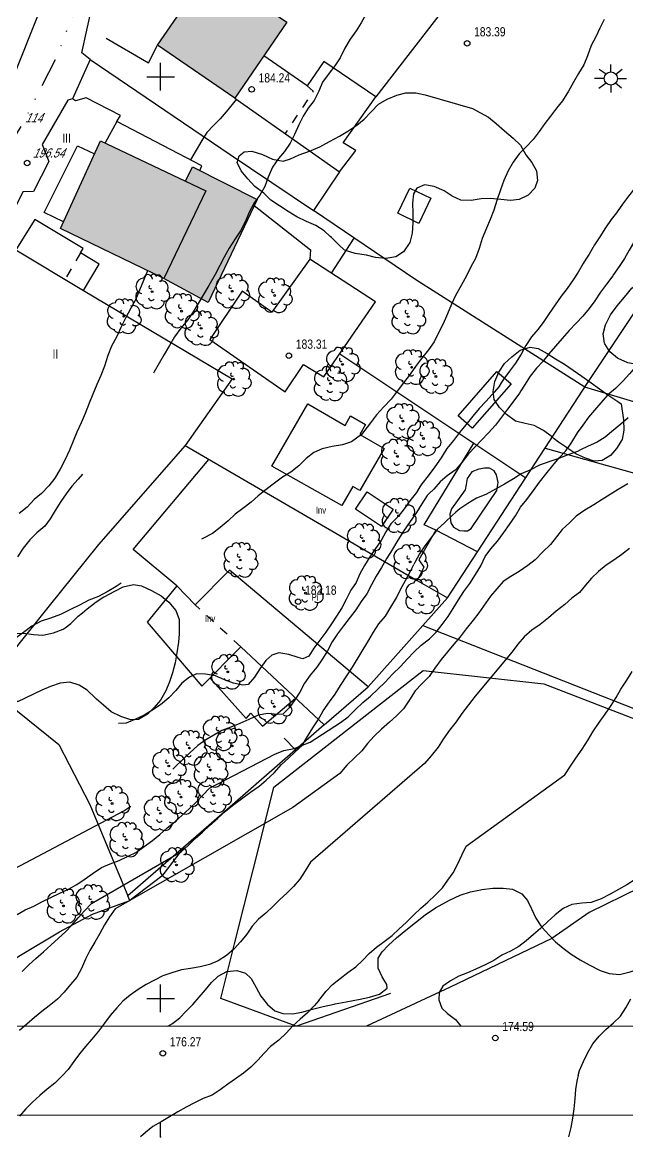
# Model space of a CAD drawing. Header units: metres. Extents: x 523256 to 524015, y 4669220 to 4669814.
# Drawn here: x 523385 to 523450.7, y 4669285 to 4669405.9 of the extents above; entities that cross this region are included whole.
import ezdxf

# ---------------------------------------------------------------- set-up
doc = ezdxf.new("R2010")
doc.units = ezdxf.units.M
doc.header["$MEASUREMENT"] = 0
doc.header["$PDSIZE"] = -1
doc.linetypes.add('DISCONT', pattern=[2, 1, -1])
doc.linetypes.add('MORSE_D', pattern=[31.75, 12.7, -6.35, 0, -6.35, 0, -6.35])
for name, color, linetype in [('031006 Cota terreno', 9, 'Continuous'), ('031007 Cota edificio', 7, 'Continuous'), ('032011 Curva cada 1 m', 40, 'Continuous'), ('032015 Curva cada 5 m', 34, 'Continuous'), ('032022 Curva cada 1 m de baja fiabilidad', 40, 'Continuous'), ('032023 Curva cada 5 m de baja fiabilidad', 34, 'Continuous'), ('033006 Texto cota terreno', 9, 'Continuous'), ('033007 Texto cota edificio', 9, 'Continuous'), ('042002 Arroyo', 4, 'Continuous'), ('042013 Piscina', 4, 'Continuous'), ('052004 Porche Tejavana', 7, 'Continuous'), ('052006 Division alturas', 9, 'Continuous'), ('052011 Invernadero', 9, 'Continuous'), ('052016 Cobertizo', 7, 'Continuous'), ('052019 Cubierta edificio auxiliar', 9, 'DISCONT'), ('052020 Edificacion alero', 2, 'Continuous'), ('052028 Edificacion pie nuevo', 2, 'Continuous'), ('053000 Textos varios', 7, 'Continuous'), ('053006 Texto altura edificio', 7, 'Continuous'), ('053009 Texto altura edificio predominante', 7, 'Continuous'), ('063002 Texto portal', 7, 'Continuous'), ('072001 Borde aglomerado u hormigon', 7, 'Continuous'), ('072027 Pavimento', 9, 'Continuous'), ('082001 Valla Alambrada', 7, 'ALAMBRADA'), ('082002 Muro Tapia', 6, 'Continuous'), ('082003 Puerta', 7, 'Continuous'), ('082009 Linde Antigua', 104, 'Continuous'), ('101001 Arbol', 3, 'Continuous'), ('102002 Zona arbolada', 3, 'MASA'), ('102006 Seto', 3, 'SETO'), ('141002 Farola pie', 7, 'Continuous'), ('202001 Eje Calle', 254, 'MORSE_D'), ('990001 Sombreados', 7, 'Continuous'), ('992007 Cuadricula', 7, 'Continuous'), ('993007 Textos cuadricula', 7, 'Continuous')]:
    doc.layers.add(name, color=color, linetype=linetype)
doc.layers.add('992006 Lineas cajetin', color=7, linetype='Continuous', lineweight=0)
doc.styles.get("Standard").update_dxf_attribs({"font": 'arial.ttf'})
doc.linetypes.add('ALAMBRADA', pattern='A,3,[131,GEOGRAMA.SHX,S=0.5,R=0,X=0,Y=0],3', length=6)
doc.linetypes.add('MASA', pattern='A,0.0001,[130,GEOGRAMA.SHX,S=0.5,R=180,X=0,Y=0],-2.9', length=2.9001)
doc.linetypes.add('SETO', pattern='A,0,-1.2,1,[135,GEOGRAMA.SHX,S=0.4,R=0,X=0.5,Y=-0.5],1', length=3.2)

# ---------------------------------------------------------------- blocks, each defined once
blk = doc.blocks.new('COTAP')
at = {"color": 0}
blk.add_circle((0, 0), 0.3, dxfattribs=at)
blk = doc.blocks.new('FAROLA')
at = {"color": 0}
for p, q in [((0, 0.71), (0, 1.51)), ((-0.71, 0), (-1.79, 0)), ((-1.26, 1.02), (-0.51, 0.49)), ((1.21, 0.98), (0.55, 0.45)), ((0.71, 0), (1.71, 0)), ((-1.3, -1.04), (-0.51, -0.48)), ((0, -0.71), (0, -1.51)), ((1.17, -1.04), (0.51, -0.49))]:
    blk.add_line(p, q, dxfattribs=at)
blk.add_circle((0, 0), 0.71, dxfattribs=at)
blk = doc.blocks.new('ARBOL')
at = {"color": 0}
blk.add_circle((0, 0), 0.0939, dxfattribs=at)
for centre, radius, start, end in [((-0.9, 0.61), 0.852, 92.28, 254.58), ((-0.45, 1.37), 0.48, 359.2878, 173.6078), ((0.16, 1.55), 0.336, 23.1565, 160.4665), ((0.7, 1.41), 0.384, 301.578, 139.328), ((-0.15, 0.51), 0.192, 119.14, 310.56), ((1.05, 0.46), 0.708, 319.8556, 114.7656), ((1.31, -0.4), 0.612, 235.5275, 62.0275), ((-0.89, -0.54), 0.888, 142.64, 266.54), ((-0.06, -0.61), 0.336, 189.64, 323.88), ((0.48, -1), 0.852, 224.67, 0.24), ((-0.48, -1.08), 0.72, 213.78, 295.32)]:
    blk.add_arc(centre, radius, start, end, dxfattribs=at)

msp = doc.modelspace()

# ---------------------------------------------------------------- hatches: boundary and pattern name
at = {"layer": '990001 Sombreados', "true_color": 0xafafaf}
for points in [[(523405.30849, 4669411.65038), (523413.68849, 4669405.92038), (523408.05849, 4669397.68038), (523399.67849, 4669403.41038)], [(523393.46849, 4669393.06038), (523402.68849, 4669388.67038), (523403.46849, 4669390.22038), (523410.47849, 4669386.68038), (523405.17849, 4669375.52038), (523400.33849, 4669378.10038), (523389.14849, 4669383.52038)]]:
    msp.add_hatch(color=253, dxfattribs=at).paths.add_polyline_path(points, flags=0)

# ---------------------------------------------------------------- linework, layer by layer
at = {"layer": '032011 Curva cada 1 m'}
for points, elevation in [([(523422.28, 4669406.77), (523421.75, 4669405.85), (523421.21, 4669404.99), (523420.55, 4669404.08), (523419.99, 4669403.11), (523419.48, 4669402.05), (523418.9, 4669401.18), (523418.29, 4669400.38), (523417.57, 4669399.43), (523417.16, 4669398.45), (523416.65, 4669397.42), (523416.01, 4669396.6), (523415.45, 4669395.73), (523415, 4669394.8), (523414.54, 4669393.74), (523414.04, 4669392.78), (523413.43, 4669391.9), (523412.78, 4669391.12), (523412.15, 4669390.2), (523411.66, 4669389.1), (523411.31, 4669388.11), (523410.78, 4669387.14), (523410.13, 4669386.28), (523410.12, 4669386.26)], 184), ([(523448.11, 4669406.23), (523447.65, 4669405.29), (523447.21, 4669404.34), (523446.73, 4669403.38), (523446.3, 4669402.26), (523445.91, 4669401.29), (523445.34, 4669400.34), (523444.8, 4669399.43), (523444.27, 4669398.42), (523443.61, 4669397.38), (523442.97, 4669396.59), (523442.31, 4669395.74), (523441.69, 4669394.93), (523441.08, 4669394.07), (523440.42, 4669393.18), (523439.65, 4669392.38), (523438.91, 4669391.64), (523438.26, 4669390.73), (523437.7, 4669389.8), (523437.24, 4669388.73), (523436.87, 4669387.73), (523436.47, 4669386.56), (523436.16, 4669385.53), (523435.76, 4669384.51), (523435.34, 4669383.57), (523434.88, 4669382.44), (523434.55, 4669381.38), (523434.15, 4669380.3), (523433.66, 4669379.37), (523433.18, 4669378.4), (523432.6, 4669377.36), (523432.01, 4669376.28), (523431.55, 4669375.31), (523431.14, 4669374.29), (523430.64, 4669373.18), (523430.15, 4669372.2), (523429.67, 4669371.24), (523429.06, 4669370.36), (523428.29, 4669369.45), (523427.66, 4669368.58), (523427.07, 4669367.72), (523426.37, 4669366.81), (523425.68, 4669365.88), (523425, 4669365.01), (523424.23, 4669364.19), (523423.43, 4669363.32), (523422.77, 4669362.44), (523421.81, 4669361.17), (523420.72, 4669360.39), (523419.75, 4669360.05), (523418.62, 4669359.9), (523417.54, 4669359.63), (523416.61, 4669359.25), (523415.79, 4669358.6), (523415, 4669357.79), (523414.12, 4669357.1), (523413.21, 4669356.57), (523412.35, 4669355.91), (523411.44, 4669355.23), (523410.59, 4669354.55), (523409.81, 4669353.85), (523408.94, 4669353.15), (523408.08, 4669352.53), (523407.33, 4669351.83), (523406.46, 4669351.08), (523405.64, 4669350.45), (523404.6, 4669349.91), (523404.43, 4669349.84)], 183), ([(523457.16, 4669406.4), (523457.23, 4669405.35), (523457.21, 4669404.23), (523457.22, 4669403.17), (523457.24, 4669402.09), (523457.2, 4669400.94), (523457.07, 4669399.87), (523456.82, 4669398.77), (523456.6, 4669397.74), (523456.43, 4669396.68), (523456.16, 4669395.57), (523455.8, 4669394.5), (523455.38, 4669393.66), (523454.55, 4669392.31), (523453.98, 4669391.44), (523453.32, 4669390.57), (523452.79, 4669389.65), (523452.2, 4669388.71), (523451.46, 4669387.91), (523450.76, 4669387.05), (523450.13, 4669386.18), (523449.55, 4669385.33), (523449.46, 4669385.22)], 182), ([(523446.13, 4669380.21), (523445.84, 4669379.74), (523445.3, 4669378.81), (523444.77, 4669377.95), (523444.11, 4669377.04), (523443.45, 4669376.18), (523442.8, 4669375.24), (523442.16, 4669374.33), (523441.58, 4669373.46), (523440.96, 4669372.63), (523440.25, 4669371.77), (523439.61, 4669370.83), (523439.13, 4669369.89), (523438.51, 4669368.93), (523437.87, 4669368.07), (523437.24, 4669367.24), (523436.96, 4669366.81)], 182), ([(523449.07, 4669378.41), (523448.38, 4669377.51), (523447.74, 4669376.63), (523447.11, 4669375.69), (523446.5, 4669374.86), (523445.81, 4669374.03), (523445.09, 4669373.25), (523444.34, 4669372.47), (523443.55, 4669371.6), (523442.86, 4669370.77), (523442.11, 4669369.94), (523441.48, 4669369.11), (523440.77, 4669368.38), (523440.08, 4669367.52), (523439.48, 4669366.53), (523439.08, 4669365.92)], 181), ([(523400.85, 4669370.68), (523400.39, 4669369.85), (523399.84, 4669368.91), (523399.3, 4669367.97), (523399.22, 4669367.84)], 184), ([(523445.56, 4669359.52), (523445.24, 4669359.36), (523444.17, 4669358.98), (523443.19, 4669358.59), (523442.22, 4669358.24), (523441.11, 4669357.85), (523440.06, 4669357.32), (523439.13, 4669356.91), (523438.28, 4669356.39), (523437.31, 4669355.79), (523436.35, 4669355.25), (523435.27, 4669354.69), (523434.28, 4669354.27), (523433.33, 4669353.71), (523432.48, 4669353.14), (523432.04, 4669352.76)], 179), ([(523430.65, 4669359.01), (523430.44, 4669358.67), (523429.74, 4669357.67), (523429.03, 4669356.72), (523428.36, 4669355.85), (523428.14, 4669355.51)], 182), ([(523432.08, 4669357.44), (523431.97, 4669357.31), (523431.09, 4669356.69), (523430.32, 4669356.04), (523429.66, 4669355.27), (523429.15, 4669354.79)], 181), ([(523391.52, 4669356.88), (523391.05, 4669356.35), (523390.36, 4669355.59), (523389.77, 4669354.76), (523389.17, 4669353.92), (523388.55, 4669352.93), (523388.02, 4669352.05), (523387.43, 4669351.24), (523386.56, 4669350.51), (523385.81, 4669349.76), (523385.1, 4669348.85), (523384.49, 4669347.93)], 184), ([(523450.69, 4669355.83), (523449.65, 4669355.22), (523448.76, 4669354.67), (523447.89, 4669354.15), (523446.99, 4669353.54), (523446.04, 4669352.97), (523445.09, 4669352.32), (523444.37, 4669351.62), (523443.56, 4669350.89), (523442.96, 4669350.08), (523442.3, 4669349.25), (523441.46, 4669348.44), (523440.64, 4669347.59), (523439.84, 4669346.97), (523438.91, 4669346.34), (523438.01, 4669345.78), (523437.15, 4669345.24), (523435.79, 4669343.65), (523434.54, 4669341.85), (523433.9, 4669341.04), (523433.15, 4669340.1), (523432.5, 4669339.24), (523431.83, 4669338.44), (523431.11, 4669337.61), (523430.44, 4669336.78), (523429.76, 4669335.83), (523429.12, 4669334.94), (523428.35, 4669334.15), (523427.61, 4669333.36), (523427.02, 4669332.4), (523426.35, 4669331.44), (523425.61, 4669330.66), (523424.84, 4669329.98), (523423.95, 4669329.23), (523423.17, 4669328.45), (523422.43, 4669327.67), (523421.82, 4669326.88), (523421.05, 4669326.1), (523420.2, 4669325.32), (523419.43, 4669324.42), (523414.36, 4669320.71), (523395.06, 4669309.74), (523394.45, 4669308.85), (523393.9, 4669307.97), (523393.39, 4669307.03), (523392.87, 4669306.11), (523392.34, 4669305.21), (523391.86, 4669304.25), (523391.41, 4669303.25), (523390.9, 4669302.32), (523390.24, 4669301.51), (523389.54, 4669300.69), (523388.81, 4669299.94), (523387.9, 4669299.2), (523387.11, 4669298.58), (523386.32, 4669297.95), (523385.48, 4669297.2), (523384.7, 4669296.52)], 178), ([(523450.87, 4669348.81), (523450.05, 4669348.16), (523449.18, 4669347.56), (523448.34, 4669347), (523447.51, 4669346.34), (523446.75, 4669345.6), (523446.1, 4669344.84), (523445.45, 4669344.05), (523444.63, 4669343.44), (523443.85, 4669342.76), (523442.91, 4669342.03), (523442.08, 4669341.28), (523441.19, 4669340.58), (523440.28, 4669339.96), (523439.43, 4669339.24), (523438.74, 4669338.45), (523438.14, 4669337.62), (523434.12, 4669332.81), (523432.69, 4669330.93), (523432.08, 4669330.02), (523431.36, 4669329.1), (523430.64, 4669328.15), (523430.13, 4669327.26), (523429.36, 4669326.34), (523428.64, 4669325.49), (523416.27, 4669314.79), (523415.7, 4669313.84), (523415.1, 4669312.96), (523414.42, 4669312.16), (523413.69, 4669311.42), (523412.93, 4669310.73), (523412.17, 4669309.97), (523411.41, 4669309.26), (523410.63, 4669308.6), (523409.94, 4669307.85), (523409.35, 4669306.99), (523408.68, 4669306.15), (523407.97, 4669305.39), (523407.15, 4669304.66), (523406.26, 4669304.07), (523405.31, 4669303.7), (523404.3, 4669303.43), (523403.26, 4669303.25), (523402.25, 4669303.09), (523401.22, 4669302.79), (523400.25, 4669302.47), (523399.33, 4669302), (523398.42, 4669301.52), (523397.57, 4669300.97), (523396.69, 4669300.37), (523395.92, 4669299.72), (523395.24, 4669298.98), (523394.53, 4669298.15), (523393.91, 4669297.32), (523393.27, 4669296.44), (523392.54, 4669295.6), (523391.86, 4669294.8), (523391.19, 4669294), (523390.57, 4669293.15), (523389.96, 4669292.31), (523389.27, 4669291.57), (523388.53, 4669290.8), (523387.69, 4669290.15), (523386.89, 4669289.47), (523386.11, 4669288.76), (523385.39, 4669288.04), (523384.71, 4669287.23)], 177), ([(523423.92, 4669349.67), (523423.33, 4669348.82), (523422.71, 4669347.9), (523422.13, 4669346.96), (523421.6, 4669346.08), (523421.2, 4669345.14), (523420.63, 4669344.28), (523420.13, 4669343.29), (523419.67, 4669342.37), (523419.09, 4669341.48), (523418.53, 4669340.63), (523417.92, 4669339.73), (523417.28, 4669338.87), (523416.64, 4669338), (523416.07, 4669337.15), (523415.44, 4669336.85), (523414.92, 4669337.01), (523413.92, 4669337.33), (523412.83, 4669337.5), (523412.06, 4669337.25), (523411.42, 4669336.65), (523410.78, 4669335.76), (523410.17, 4669334.85), (523409.51, 4669334.07), (523408.93, 4669334), (523407.91, 4669334.2), (523406.92, 4669334.57), (523405.97, 4669335), (523404.88, 4669335.19), (523403.88, 4669335.21), (523403.14, 4669334.87), (523402.32, 4669334.22), (523401.65, 4669333.41), (523400.89, 4669332.61), (523399.99, 4669331.84), (523399.06, 4669331.24), (523398.2, 4669330.72), (523397.22, 4669330.26), (523396.25, 4669329.88), (523395.45, 4669329.82)], 182), ([(523425.16, 4669348.73), (523425.14, 4669348.69), (523424.55, 4669347.76), (523423.96, 4669346.74), (523423.38, 4669345.8), (523422.89, 4669344.88), (523422.36, 4669343.89), (523421.77, 4669343.08), (523421.18, 4669342.18), (523420.57, 4669341.36), (523419.83, 4669340.43), (523419.19, 4669339.55), (523418.63, 4669338.68), (523418.12, 4669337.71), (523417.56, 4669336.83), (523416.95, 4669335.95), (523416.21, 4669335.06), (523415.6, 4669334.22), (523415.12, 4669333.24), (523414.56, 4669332.39), (523413.97, 4669331.57), (523413.25, 4669330.84), (523412.63, 4669330.81), (523411.63, 4669330.9), (523410.57, 4669330.74), (523409.58, 4669330.27), (523408.58, 4669329.83), (523407.63, 4669329.43), (523406.65, 4669329.06), (523404.91, 4669328.06), (523404.03, 4669327.44), (523403.18, 4669326.66), (523402.45, 4669325.95), (523401.54, 4669325.08), (523401.34, 4669324.87)], 181), ([(523384.97, 4669302.91), (523385.71, 4669303.63), (523386.45, 4669304.32), (523387.3, 4669305.06), (523388.09, 4669305.77), (523388.92, 4669306.54), (523389.67, 4669307.24), (523390.37, 4669307.95), (523391.05, 4669308.73), (523391.75, 4669309.49), (523392.52, 4669310.29), (523402.25, 4669315.93), (523402.99, 4669316.61), (523403.76, 4669317.34), (523404.54, 4669318.03), (523405.31, 4669318.76), (523406.21, 4669319.55), (523407.04, 4669320.32), (523407.94, 4669321.04), (523408.92, 4669321.75), (523409.74, 4669322.39), (523410.68, 4669323.04), (523411.46, 4669323.67), (523412.33, 4669324.49), (523413.1, 4669325.38), (523413.86, 4669326.08), (523414.61, 4669326.75), (523415.37, 4669327.46), (523415.93, 4669328.42), (523416.5, 4669329.36), (523417.08, 4669330.24), (523417.65, 4669331.21), (523418.33, 4669332.17), (523418.95, 4669333.03), (523419.53, 4669333.95), (523420.82, 4669335.93), (523422.6, 4669338.86), (523423.09, 4669339.74), (523423.67, 4669340.63), (523424.39, 4669341.49), (523424.97, 4669342.45), (523425.58, 4669343.45), (523426.02, 4669344.38), (523426.58, 4669345.35), (523427.13, 4669346.37), (523427.49, 4669347.1)], 179), ([(523395.74, 4669345.07), (523395.19, 4669344.69), (523394.19, 4669344.12), (523393.28, 4669343.6), (523392.21, 4669343.21), (523391.21, 4669342.68), (523390.21, 4669342.19), (523389.15, 4669341.67), (523388.07, 4669341.27), (523387.06, 4669340.93), (523386.04, 4669340.41), (523385.14, 4669339.72), (523384.32, 4669339.12), (523383.44, 4669338.43), (523382.7, 4669337.74), (523381.91, 4669336.86), (523381.16, 4669335.92), (523380.4, 4669335.09), (523379.58, 4669334.44), (523378.8, 4669333.8), (523377.88, 4669333.09), (523377.12, 4669332.32), (523376.4, 4669331.61)], 183), ([(523417.17, 4669299.79), (523417.32, 4669299.97), (523417.96, 4669300.78), (523418.66, 4669301.5), (523419.49, 4669302.16), (523420.3, 4669302.8), (523421.17, 4669303.44), (523421.92, 4669304.11), (523422.64, 4669304.87), (523423.41, 4669305.55), (523424.27, 4669306.18), (523425.13, 4669306.83), (523425.9, 4669307.54), (523426.65, 4669308.24), (523427.49, 4669309.07), (523428.23, 4669309.79), (523429, 4669310.43), (523429.83, 4669311.23), (523430.58, 4669311.99), (523431.18, 4669312.82), (523431.75, 4669313.64), (523432.26, 4669314.61), (523432.68, 4669315.53), (523433.14, 4669316.53), (523443.87, 4669324.25), (523444.48, 4669325.22), (523445.04, 4669326.08), (523445.74, 4669327.04), (523446.38, 4669328.05), (523446.89, 4669328.91), (523447.57, 4669329.93), (523448.24, 4669330.85), (523448.88, 4669331.78), (523449.42, 4669332.64), (523449.92, 4669333.55), (523450.59, 4669334.55), (523451.15, 4669335.49)], 176), ([(523368.49, 4669305.8), (523396.02, 4669320.35), (523396.78, 4669320.87)], 181), ([(523445.31, 4669291.65), (523445.46, 4669292.19), (523445.88, 4669293.16), (523446.34, 4669294.14), (523446.89, 4669295.07), (523447.58, 4669295.91), (523448.31, 4669296.64), (523449.14, 4669297.37), (523449.9, 4669298.09), (523450.47, 4669298.99), (523451.02, 4669299.96)], 174), ([(523406.59, 4669290.18), (523406.46, 4669290.09), (523405.6, 4669289.52), (523404.63, 4669289.13), (523403.68, 4669288.69), (523402.79, 4669288.2), (523401.86, 4669287.69), (523401.39, 4669287.4)], 176)]:
    msp.add_lwpolyline(points, dxfattribs=dict(at, elevation=elevation))
at = {"layer": '032015 Curva cada 5 m'}
for points, elevation in [([(523408.22849, 4669397.56038), (523407.12849, 4669396.18038), (523406.44849, 4669395.44038), (523405.72849, 4669394.72038), (523405.00849, 4669393.97038), (523404.47849, 4669393.09038), (523403.22849, 4669390.99038)], 185), ([(523398.57849, 4669378.95038), (523397.27849, 4669375.79038), (523396.75849, 4669374.88038), (523396.17849, 4669373.81038), (523395.68849, 4669372.79038), (523395.24849, 4669371.82038), (523394.65849, 4669370.78038), (523394.28849, 4669369.74038), (523393.90849, 4669368.59038), (523393.51849, 4669367.59038), (523393.06849, 4669366.60038), (523392.63849, 4669365.56038), (523392.25849, 4669364.59038), (523391.81849, 4669363.45038), (523391.37849, 4669362.45038), (523390.91849, 4669361.44038), (523390.49849, 4669360.47038), (523390.11849, 4669359.50038), (523389.64849, 4669358.47038), (523389.08849, 4669357.42038), (523388.51849, 4669356.46038), (523387.88849, 4669355.63038), (523387.08849, 4669354.79038), (523386.29849, 4669354.12038), (523385.51849, 4669353.29038), (523384.66849, 4669352.62038)], 185), ([(523451.78849, 4669368.77038), (523451.59849, 4669368.59038), (523450.88849, 4669367.76038), (523450.16849, 4669367.02038), (523449.34849, 4669366.19038), (523448.53849, 4669365.50038)], 180), ([(523384.43849, 4669309.11038), (523385.30849, 4669309.61038), (523386.23849, 4669310.03038), (523387.18849, 4669310.52038), (523388.10849, 4669310.96038), (523389.07849, 4669311.41038), (523390.00849, 4669311.86038), (523390.89849, 4669312.37038), (523391.81849, 4669312.98038), (523392.69849, 4669313.61038), (523393.59849, 4669314.22038), (523394.53849, 4669314.62038), (523395.50849, 4669314.97038), (523396.47849, 4669315.43038), (523397.39849, 4669315.88038), (523398.21849, 4669316.48038), (523399.10849, 4669317.12038), (523399.91849, 4669317.79038), (523400.72849, 4669318.51038), (523401.52849, 4669319.18038), (523402.34849, 4669319.89038), (523403.12849, 4669320.60038), (523403.88849, 4669321.33038), (523404.59849, 4669322.06038), (523405.29849, 4669322.83038), (523412.37849, 4669326.51038), (523413.37849, 4669326.89038), (523414.47849, 4669327.13038), (523416.21849, 4669327.82038), (523419.51849, 4669329.93038), (523420.35849, 4669330.55038), (523421.15849, 4669331.34038), (523421.92849, 4669332.11038), (523422.77849, 4669332.79038), (523423.56849, 4669333.54038), (523424.35849, 4669334.30038), (523425.15849, 4669335.20038), (523426.02849, 4669336.03038), (523426.77849, 4669336.84038), (523427.46849, 4669337.57038), (523428.26849, 4669338.33038), (523429.18849, 4669339.03038), (523429.89849, 4669339.75038), (523430.53849, 4669340.58038), (523431.20849, 4669341.45038), (523431.75849, 4669342.31038), (523432.32849, 4669343.24038), (523432.88849, 4669344.16038), (523433.54849, 4669345.02038), (523434.16849, 4669345.98038), (523434.72849, 4669346.92038), (523435.22849, 4669347.94038), (523435.81849, 4669348.80038), (523436.53849, 4669349.61038), (523437.24849, 4669350.55038), (523437.85849, 4669351.41038), (523438.49849, 4669352.37038), (523439.05849, 4669353.31038), (523439.73849, 4669354.14038), (523440.44849, 4669355.10038), (523441.10849, 4669356.02038), (523441.80849, 4669356.90038), (523442.56849, 4669357.82038), (523443.23849, 4669358.64038), (523443.94849, 4669359.40038), (523444.13849, 4669359.69038)], 180), ([(523451.48849, 4669312.90038), (523450.57849, 4669312.34038), (523449.68849, 4669311.83038), (523448.77849, 4669311.32038), (523447.79849, 4669310.82038), (523446.70849, 4669310.41038), (523445.68849, 4669310.33038), (523444.62849, 4669310.18038), (523443.65849, 4669309.75038), (523442.79849, 4669309.08038), (523441.99849, 4669308.36038), (523441.37849, 4669307.74038)], 175)]:
    msp.add_lwpolyline(points, dxfattribs=dict(at, elevation=elevation))
at = {"layer": '032022 Curva cada 1 m de baja fiabilidad'}
for points, elevation in [([(523410.12, 4669386.26), (523409.6, 4669385.3), (523409.2, 4669384.35), (523408.67, 4669383.3), (523408.1, 4669382.4), (523407.44, 4669381.41), (523406.88, 4669380.42), (523406.43, 4669379.52), (523405.92, 4669378.54), (523405.24, 4669377.35), (523404.66, 4669376.36), (523404.07, 4669375.4), (523403.54, 4669374.49), (523402.95, 4669373.63), (523402.18, 4669372.72), (523401.52, 4669371.8), (523400.95, 4669370.86), (523400.85, 4669370.68)], 184), ([(523455.06, 4669386.22), (523454.4, 4669385.35), (523453.57, 4669384.52), (523452.8, 4669383.83), (523452.01, 4669383.02), (523451.42, 4669382.18), (523450.83, 4669381.17), (523450.33, 4669380.3), (523449.74, 4669379.4), (523449.08, 4669378.43)], 181), ([(523449.46, 4669385.22), (523448.88, 4669384.51), (523448.26, 4669383.6), (523447.65, 4669382.64), (523447.09, 4669381.76), (523446.48, 4669380.77), (523446.13, 4669380.21)], 182), ([(523436.96, 4669366.81), (523436.68, 4669366.37), (523435.96, 4669365.52), (523435.27, 4669364.76), (523434.58, 4669364), (523433.87, 4669363.17), (523433.12, 4669362.24), (523432.43, 4669361.41), (523431.79, 4669360.54), (523431.07, 4669359.66), (523430.65, 4669359.01)], 182), ([(523439.08, 4669365.92), (523438.92, 4669365.67), (523438.31, 4669364.83), (523437.63, 4669363.92), (523436.99, 4669363.07), (523436.35, 4669362.21), (523435.58, 4669361.37), (523434.83, 4669360.56), (523434.12, 4669359.84), (523433.41, 4669359.08), (523432.69, 4669358.15), (523432.08, 4669357.44)], 181), ([(523450.72, 4669363), (523449.94, 4669362.3), (523449.13, 4669361.65), (523448.22, 4669360.91), (523447.36, 4669360.36), (523446.3, 4669359.88), (523445.56, 4669359.52)], 179), ([(523428.14, 4669355.51), (523427.75, 4669354.91), (523427.05, 4669353.98), (523426.41, 4669353.14), (523425.76, 4669352.29), (523424.99, 4669351.5), (523424.45, 4669350.62), (523423.94, 4669349.7), (523423.92, 4669349.67)], 182), ([(523429.15, 4669354.79), (523428.92, 4669354.57), (523428.33, 4669353.68), (523427.75, 4669352.73), (523427.08, 4669351.74), (523426.34, 4669350.7), (523425.75, 4669349.74), (523425.16, 4669348.73)], 181), ([(523432.04, 4669352.76), (523431.64, 4669352.41), (523430.83, 4669351.63), (523430.02, 4669350.87), (523429.27, 4669349.92), (523428.68, 4669349.1), (523428.1, 4669348.24), (523427.59, 4669347.3), (523427.49, 4669347.1)], 179), ([(523417.17, 4669299.79), (523416.66, 4669299.19), (523415.95, 4669298.45), (523415.15, 4669297.77), (523414.36, 4669297.02), (523413.63, 4669296.23), (523412.81, 4669295.49), (523411.94, 4669294.77), (523411.23, 4669294.05), (523410.55, 4669293.31), (523409.78, 4669292.56), (523408.99, 4669291.91), (523408.13, 4669291.28), (523407.3, 4669290.69), (523406.59, 4669290.18)], 176), ([(523445.31, 4669291.65), (523445.19, 4669291.2), (523445.01, 4669290.17), (523444.95, 4669289.12), (523444.85, 4669288.03), (523444.69, 4669287), (523444.51, 4669285.99), (523444.2521, 4669285)], 174), ([(523401.39, 4669287.4), (523400.95, 4669287.14), (523400.06, 4669286.61), (523399.17, 4669286.12), (523398.38, 4669285.44), (523397.83493, 4669285)], 176)]:
    msp.add_lwpolyline(points, dxfattribs=dict(at, elevation=elevation))
at = {"layer": '032023 Curva cada 5 m de baja fiabilidad'}
for points, elevation in [([(523448.53849, 4669365.50038), (523448.49849, 4669365.47038), (523447.77849, 4669364.63038), (523447.06849, 4669363.81038), (523446.40849, 4669363.05038), (523445.81849, 4669362.21038), (523445.20849, 4669361.35038), (523444.56849, 4669360.37038), (523444.13849, 4669359.69038)], 180), ([(523441.37849, 4669307.74038), (523441.22849, 4669307.59038), (523440.44849, 4669306.93038), (523439.67849, 4669306.26038), (523438.84849, 4669305.65038), (523437.96849, 4669305.13038), (523437.01849, 4669304.68038), (523436.15849, 4669304.13038), (523435.19849, 4669303.65038), (523434.21849, 4669303.18038), (523433.29849, 4669302.78038), (523432.35849, 4669302.40038), (523431.46849, 4669301.91038), (523430.61849, 4669301.33038), (523430.21849, 4669300.63038), (523430.18849, 4669299.84038), (523430.52849, 4669298.93038), (523431.11849, 4669298.36038), (523431.97849, 4669297.70038), (523432.58572, 4669297.00038)], 175)]:
    msp.add_lwpolyline(points, dxfattribs=dict(at, elevation=elevation))
at = {"layer": '042002 Arroyo', "flags": 128}
msp.add_lwpolyline([(523483.16849, 4669362.53038), (523476.62849, 4669348.82038), (523475.87849, 4669347.28038), (523472.11849, 4669339.57038), (523467.72849, 4669331.63038), (523467.34849, 4669330.77038), (523465.44849, 4669326.42038), (523464.28849, 4669323.47038), (523462.26849, 4669320.51038), (523461.02849, 4669319.32038), (523458.92849, 4669317.31038), (523454.66849, 4669313.95038), (523452.57849, 4669312.30038), (523451.96849, 4669312.00038), (523446.50849, 4669309.33038), (523442.43849, 4669306.50038), (523431.42849, 4669301.22038), (523422.32912, 4669297.00038)], dxfattribs=at)
at = {"layer": '042013 Piscina', "flags": 128}
msp.add_lwpolyline([(523433.67849, 4669351.00038), (523436.48849, 4669355.12038), (523436.62849, 4669355.98038), (523436.45849, 4669356.82038), (523436.18849, 4669357.24038), (523435.66849, 4669357.52038), (523435.14849, 4669357.54038), (523434.51849, 4669357.42038), (523433.74849, 4669357.13038), (523433.24849, 4669356.41038), (523433.13849, 4669355.77038), (523433.04849, 4669355.19038), (523431.56849, 4669353.13038), (523431.37849, 4669352.53038), (523431.47849, 4669351.59038), (523431.78849, 4669351.12038), (523432.41849, 4669350.77038), (523432.89849, 4669350.74038), (523433.30849, 4669350.74038), (523433.67849, 4669351.00038)], dxfattribs=at)
at = {"layer": '052004 Porche Tejavana', "flags": 128}
for points in [[(523389.47849, 4669384.26038), (523387.37849, 4669385.26038), (523390.96849, 4669392.51038), (523392.81849, 4669391.62038)], [(523425.73849, 4669385.19038), (523427.04849, 4669387.91038), (523429.32849, 4669386.81038), (523428.01849, 4669384.09038), (523425.73849, 4669385.19038)]]:
    msp.add_lwpolyline(points, dxfattribs=at)
at = {"layer": '052006 Division alturas', "flags": 128}
msp.add_lwpolyline([(523402.68849, 4669388.67038), (523404.89849, 4669387.62038), (523400.33849, 4669378.10038)], dxfattribs=at)
at = {"layer": '052011 Invernadero', "flags": 128}
for points in [[(523432.27849, 4669363.21038), (523436.48849, 4669368.03038), (523438.02849, 4669366.69038), (523433.81849, 4669361.87038), (523432.27849, 4669363.21038)], [(523422.39849, 4669354.97038), (523425.21849, 4669353.10038), (523423.95849, 4669351.21038), (523421.13849, 4669353.08038), (523422.39849, 4669354.97038)]]:
    msp.add_lwpolyline(points, dxfattribs=at)
at = {"layer": '052016 Cobertizo', "flags": 128}
for points in [[(523408.05849, 4669397.68038), (523419.39849, 4669389.69038), (523421.16849, 4669391.99038), (523419.80849, 4669392.83038), (523423.36849, 4669397.84038), (523417.71849, 4669401.66038), (523415.89849, 4669399.00038), (523411.19849, 4669402.27038)], [(523384.28849, 4669381.21038), (523391.62849, 4669376.82038), (523393.32849, 4669379.67038), (523391.30849, 4669380.88038), (523391.60849, 4669381.38038), (523386.34849, 4669384.51038), (523384.28849, 4669381.21038)], [(523405.34849, 4669371.48038), (523413.49849, 4669365.80038), (523415.51849, 4669368.79038), (523417.70849, 4669367.43038), (523423.32849, 4669375.58038), (523416.19849, 4669380.21038), (523412.06849, 4669374.47038), (523408.84849, 4669376.73038), (523405.34849, 4669371.48038)], [(523412.07849, 4669357.76038), (523415.95849, 4669364.51038), (523420.01849, 4669362.18038), (523420.60849, 4669363.21038), (523422.22849, 4669362.27038), (523421.60849, 4669361.19038), (523424.24849, 4669359.68038), (523421.62849, 4669355.11038), (523420.85849, 4669355.55038), (523419.66849, 4669353.47038), (523412.07849, 4669357.76038)], [(523422.52849, 4669333.81038), (523407.48849, 4669346.46038), (523403.73849, 4669342.71038), (523401.74849, 4669344.78038), (523398.55849, 4669340.82038), (523404.47849, 4669333.87038), (523408.68849, 4669338.16038), (523417.72849, 4669329.68038), (523422.52849, 4669333.81038)]]:
    msp.add_lwpolyline(points, dxfattribs=at)
at = {"layer": '052019 Cubierta edificio auxiliar', "flags": 128}
for points in [[(523415.89849, 4669399.00038), (523416.56849, 4669398.44038), (523413.49849, 4669393.84038)], [(523391.30849, 4669380.88038), (523389.63849, 4669378.01038)], [(523408.68849, 4669338.16038), (523403.73849, 4669342.71038)]]:
    msp.add_lwpolyline(points, dxfattribs=at)
at = {"layer": '052020 Edificacion alero', "flags": 128}
msp.add_lwpolyline([(523393.46849, 4669393.06038), (523402.68849, 4669388.67038), (523403.46849, 4669390.22038), (523410.47849, 4669386.68038), (523405.17849, 4669375.52038), (523400.33849, 4669378.10038), (523389.14849, 4669383.52038), (523393.46849, 4669393.06038)], dxfattribs=at)
at = {"layer": '052028 Edificacion pie nuevo', "flags": 128}
msp.add_lwpolyline([(523405.30849, 4669411.65038), (523413.68849, 4669405.92038), (523408.05849, 4669397.68038), (523399.67849, 4669403.41038), (523405.30849, 4669411.65038)], dxfattribs=at)
at = {"layer": '072001 Borde aglomerado u hormigon', "flags": 128}
msp.add_lwpolyline([(523392.34849, 4669401.89038), (523391.43849, 4669402.60038), (523392.54849, 4669407.50038), (523395.83849, 4669415.62038), (523397.64849, 4669419.17038), (523399.53849, 4669422.43038), (523401.83849, 4669425.28038), (523403.97849, 4669427.59038), (523405.65849, 4669428.50038), (523411.51849, 4669431.58038), (523424.06849, 4669437.18038), (523431.25849, 4669441.20038), (523439.76849, 4669446.59038), (523440.83849, 4669445.47038)], dxfattribs=at)
at = {"layer": '072027 Pavimento', "flags": 128}
for points in [[(523410.15849, 4669386.02038), (523416.24849, 4669381.23038), (523416.19849, 4669380.21038)], [(523429.85849, 4669350.81038), (523428.60849, 4669351.39038), (523433.97849, 4669360.25038)]]:
    msp.add_lwpolyline(points, dxfattribs=at)
at = {"layer": '082001 Valla Alambrada', "flags": 128}
for points in [[(523443.18829, 4669423.49012), (523423.36849, 4669397.84038)], [(523392.35849, 4669401.89038), (523407.55849, 4669391.57038), (523416.59989, 4669385.47249)], [(523395.26849, 4669395.14038), (523393.97849, 4669392.82038)], [(523419.39849, 4669389.69038), (523416.59989, 4669385.47249)], [(523478.74849, 4669356.51038), (523446.03849, 4669366.34038), (523427.70849, 4669377.98038), (523416.59989, 4669385.47249)], [(523441.70849, 4669359.70038), (523475.87849, 4669350.16038)], [(523401.74849, 4669344.78038), (523397.02849, 4669348.72038), (523405.24849, 4669358.48038)], [(523428.45849, 4669340.46038), (523463.37849, 4669326.73038), (523465.20849, 4669329.17038)], [(523414.69141, 4669297.00038), (523406.53849, 4669300.01038), (523408.01849, 4669305.93038), (523411.05849, 4669317.96038), (523412.29849, 4669322.93038), (523428.49849, 4669335.59038), (523441.58849, 4669334.13038), (523462.71849, 4669325.97038), (523468.25849, 4669327.92038), (523486.59849, 4669328.31038), (523503.52849, 4669329.69038), (523511.28849, 4669331.43038), (523502.60849, 4669330.99038), (523493.25849, 4669329.82038), (523482.21849, 4669329.17038), (523468.30849, 4669330.04038)], [(523405.35849, 4669334.77038), (523409.28849, 4669330.36038), (523409.79849, 4669330.97038), (523411.05849, 4669329.56038), (523414.64849, 4669332.57038)], [(523382.19849, 4669332.98038), (523388.95849, 4669327.57038), (523392.32849, 4669321.05038), (523396.08849, 4669312.00038), (523396.44185, 4669311.1233)], [(523414.63849, 4669326.97038), (523405.23849, 4669318.77038), (523396.44185, 4669311.1233)], [(523374.10454, 4669297.00038), (523376.51849, 4669299.12038), (523380.80849, 4669302.23038), (523384.81849, 4669304.68038), (523389.02849, 4669307.21038), (523392.61849, 4669309.13038), (523396.64849, 4669310.61038), (523396.44185, 4669311.1233)], [(523424.94849, 4669300.54038), (523414.74731, 4669297.00038)]]:
    msp.add_lwpolyline(points, dxfattribs=at)
at = {"layer": '082002 Muro Tapia', "flags": 128}
for points in [[(523434.39472, 4669348.47233), (523446.35849, 4669366.83038), (523460.52849, 4669388.11038), (523471.41849, 4669402.31038), (523479.11849, 4669410.42038)], [(523373.21849, 4669381.07038), (523378.30849, 4669389.17038), (523382.82849, 4669396.88038), (523387.15849, 4669407.82038)], [(523394.08849, 4669404.18038), (523398.67849, 4669401.52038), (523399.67849, 4669403.41038)], [(523404.24849, 4669389.83038), (523404.45849, 4669390.35038), (523395.26849, 4669395.14038), (523395.63849, 4669395.79038), (523391.91849, 4669397.72038), (523390.76849, 4669397.40038), (523390.42849, 4669397.62038), (523389.93849, 4669397.45038), (523387.14849, 4669392.66038), (523387.88849, 4669390.80038)], [(523386.21849, 4669387.56038), (523385.05849, 4669387.52038), (523382.55849, 4669382.49038), (523384.28849, 4669381.21038)], [(523391.62849, 4669376.82038), (523407.74849, 4669367.23038), (523402.65849, 4669359.98038)], [(523402.65849, 4669359.98038), (523393.25849, 4669349.27038), (523387.77849, 4669342.43038), (523383.36849, 4669336.87038)], [(523402.65849, 4669359.98038), (523427.84973, 4669345.36292)], [(523434.39472, 4669348.47233), (523429.85849, 4669350.81038), (523428.02849, 4669347.59038), (523428.55849, 4669346.81038), (523427.84973, 4669345.36292)], [(523431.12849, 4669343.46038), (523434.39472, 4669348.47233)], [(523427.84973, 4669345.36292), (523431.12849, 4669343.46038)], [(523422.52849, 4669333.81038), (523431.12849, 4669343.46038)], [(523417.72849, 4669329.68038), (523414.63849, 4669326.97038), (523413.40849, 4669328.25038)]]:
    msp.add_lwpolyline(points, dxfattribs=at)
at = {"layer": '082003 Puerta', "flags": 128}
for points in [[(523392.35849, 4669401.89038), (523392.34849, 4669401.89038), (523390.42849, 4669397.62038)], [(523387.88849, 4669390.80038), (523386.21849, 4669387.56038)], [(523418.53849, 4669378.69038), (523421.00849, 4669382.50038)]]:
    msp.add_lwpolyline(points, dxfattribs=at)
at = {"layer": '082009 Linde Antigua', "flags": 128}
msp.add_lwpolyline([(523402.55849, 4669316.44038), (523400.11849, 4669313.25038), (523398.47849, 4669312.00038), (523396.64849, 4669310.61038)], dxfattribs=at)
at = {"layer": '102002 Zona arbolada', "flags": 128}
for points in [[(523433.82849, 4669396.56038), (523435.55849, 4669395.63038), (523436.38849, 4669394.93038), (523437.29849, 4669394.12038), (523438.25849, 4669393.35038), (523439.04849, 4669392.56038), (523439.63849, 4669391.53038), (523440.25849, 4669390.70038), (523440.78849, 4669389.78038), (523440.90849, 4669388.73038), (523440.60849, 4669387.93038), (523439.87849, 4669387.17038), (523438.89849, 4669386.67038), (523437.94849, 4669386.56038), (523436.89849, 4669386.69038), (523435.80849, 4669386.80038), (523434.77849, 4669386.74038), (523433.70849, 4669386.59038), (523432.57849, 4669386.62038), (523431.62849, 4669387.05038), (523430.74849, 4669387.61038), (523429.66849, 4669388.11038), (523428.62849, 4669388.27038), (523427.80849, 4669387.92038), (523427.42849, 4669387.29038), (523427.32849, 4669386.27038), (523427.34849, 4669385.19038), (523427.35849, 4669384.16038), (523427.29849, 4669383.04038), (523427.04849, 4669382.02038), (523426.33849, 4669381.00038), (523425.52849, 4669380.46038), (523424.43849, 4669380.28038), (523423.31849, 4669380.39038), (523422.32849, 4669380.63038), (523421.09849, 4669380.83038), (523419.95849, 4669381.18038), (523419.28849, 4669381.79038), (523418.55849, 4669382.55038), (523418.39849, 4669382.68038), (523417.75849, 4669383.27038), (523416.85849, 4669383.87038), (523415.83849, 4669384.31038), (523414.77849, 4669384.81038), (523413.82849, 4669385.37038), (523412.88849, 4669386.00038), (523411.95849, 4669386.61038), (523411.18849, 4669387.38038), (523410.23849, 4669388.09038), (523409.46849, 4669388.91038), (523408.74849, 4669389.78038), (523408.30849, 4669390.71038), (523408.51849, 4669391.41038), (523409.07849, 4669391.85038), (523409.89849, 4669391.93038), (523411.06849, 4669391.58038), (523412.14849, 4669391.05038), (523413.29849, 4669390.83038), (523414.08849, 4669391.11038), (523415.03849, 4669391.53038), (523416.15849, 4669391.94038), (523417.26849, 4669392.40038), (523418.32849, 4669392.97038), (523419.39849, 4669393.56038), (523420.32849, 4669394.09038), (523421.29849, 4669394.73038), (523422.09849, 4669395.40038), (523422.85849, 4669396.19038), (523423.62849, 4669397.03038), (523424.59849, 4669397.57038), (523425.62849, 4669398.00038), (523426.61849, 4669398.24038), (523427.66849, 4669398.26038), (523427.69849, 4669398.27038), (523428.71849, 4669398.04038), (523433.82849, 4669396.56038)], [(523455.36849, 4669371.50038), (523454.71849, 4669369.80038), (523453.82849, 4669369.12038), (523452.74849, 4669368.81038), (523451.78849, 4669368.77038), (523451.67849, 4669368.77038), (523450.67849, 4669368.96038), (523449.62849, 4669369.44038), (523449.57849, 4669369.47038), (523448.74849, 4669370.16038), (523448.19849, 4669371.01038), (523448.14849, 4669371.10038), (523448.01849, 4669372.10038), (523448.26849, 4669373.09038), (523448.80849, 4669374.16038), (523449.51849, 4669375.13038), (523450.31849, 4669376.10038), (523451.13849, 4669377.06038), (523451.94849, 4669377.73038), (523452.95849, 4669378.41038), (523454.07849, 4669378.79038), (523454.50849, 4669378.81038), (523455.13849, 4669378.85038), (523456.09849, 4669378.54038), (523456.62849, 4669377.92038), (523456.66849, 4669377.89038), (523456.84849, 4669377.13038), (523456.76849, 4669376.07038), (523456.77849, 4669374.98038), (523456.77849, 4669373.95038), (523455.80849, 4669372.28038), (523455.36849, 4669371.50038)], [(523449.96849, 4669364.50038), (523450.20849, 4669362.77038), (523450.24849, 4669361.66038), (523450.05849, 4669360.65038), (523449.47849, 4669359.65038), (523448.79849, 4669358.90038), (523447.91849, 4669358.35038), (523447.04849, 4669358.30038), (523446.08849, 4669358.63038), (523445.11849, 4669359.06038), (523445.03849, 4669359.10038), (523444.17849, 4669359.67038), (523444.13849, 4669359.69038), (523443.16849, 4669360.36038), (523442.70849, 4669360.73038), (523442.37849, 4669361.02038), (523441.54849, 4669361.63038), (523441.46849, 4669361.67038), (523440.52849, 4669362.18038), (523439.54849, 4669362.37038), (523438.48849, 4669362.64038), (523437.51849, 4669363.36038), (523436.75849, 4669364.13038), (523436.18849, 4669364.98038), (523436.06849, 4669365.84038), (523436.25849, 4669366.92038), (523436.68849, 4669367.96038), (523437.29849, 4669368.90038), (523438.08849, 4669369.63038), (523439.00849, 4669370.33038), (523440.10849, 4669370.66038), (523440.95849, 4669370.50038), (523441.94849, 4669369.96038), (523442.83849, 4669369.38038), (523443.82849, 4669368.82038), (523445.68849, 4669367.51038), (523446.69849, 4669366.79038), (523448.53849, 4669365.50038), (523449.58849, 4669364.76038), (523449.96849, 4669364.50038)], [(523384.47849, 4669332.19038), (523383.79849, 4669333.25038), (523383.10849, 4669333.77038), (523382.90849, 4669333.94038), (523382.30849, 4669334.78038), (523381.89849, 4669335.72038), (523381.74849, 4669336.73038), (523381.78849, 4669337.80038), (523382.28849, 4669338.54038), (523382.71849, 4669338.86038), (523383.17849, 4669339.20038), (523384.12849, 4669339.59038), (523384.43849, 4669339.59038), (523385.17849, 4669339.62038), (523386.20849, 4669339.48038), (523387.22849, 4669339.41038), (523388.37849, 4669339.66038), (523389.42849, 4669340.05038), (523389.65849, 4669340.22038), (523390.25849, 4669340.67038), (523390.93849, 4669341.35038), (523391.06849, 4669341.48038), (523391.51849, 4669341.85038), (523392.02849, 4669342.26038), (523392.81849, 4669342.88038), (523392.99849, 4669343.02038), (523393.84849, 4669343.56038), (523393.94849, 4669343.61038), (523394.96849, 4669344.16038), (523395.92849, 4669344.67038), (523397.04849, 4669344.91038), (523397.93849, 4669344.76038), (523399.01849, 4669344.26038), (523400.06849, 4669343.67038), (523400.89849, 4669343.01038), (523401.64849, 4669342.09038), (523402.00849, 4669341.11038), (523402.02849, 4669339.85038), (523402.00849, 4669339.57038), (523401.95849, 4669338.65038), (523401.77849, 4669337.49038), (523401.58849, 4669336.42038), (523401.28849, 4669335.34038), (523400.96849, 4669334.35038), (523400.56849, 4669333.39038), (523399.97849, 4669332.36038), (523399.28849, 4669331.56038), (523398.56849, 4669330.83038), (523397.59849, 4669330.28038), (523396.75849, 4669330.24038), (523395.66849, 4669330.59038), (523394.64849, 4669331.10038), (523393.80849, 4669331.83038), (523393.05849, 4669332.48038), (523392.88849, 4669332.63038), (523392.02849, 4669333.43038), (523391.14849, 4669334.00038), (523390.14849, 4669334.30038), (523389.09849, 4669334.20038), (523388.05849, 4669333.84038), (523387.12849, 4669333.43038), (523384.47849, 4669332.19038)], [(523400.77891, 4669297.00038), (523400.79849, 4669297.01038), (523401.27849, 4669297.27038), (523402.08849, 4669297.90038), (523402.78849, 4669298.61038), (523403.50849, 4669299.36038), (523404.19849, 4669300.13038), (523404.85849, 4669300.93038), (523405.51849, 4669301.73038), (523406.25849, 4669302.41038), (523407.19849, 4669302.93038), (523408.26849, 4669303.05038), (523409.21849, 4669302.75038), (523409.81849, 4669302.18038), (523410.35849, 4669301.20038), (523410.87849, 4669300.26038), (523411.58849, 4669299.34038), (523412.39849, 4669298.64038), (523413.25849, 4669298.35038), (523414.30849, 4669298.33038), (523415.31849, 4669298.51038), (523416.46849, 4669298.82038), (523417.62849, 4669299.14038), (523418.83849, 4669299.39038), (523418.93849, 4669299.40038), (523420.12849, 4669299.62038), (523421.66849, 4669299.91038), (523422.64849, 4669300.13038), (523423.74849, 4669300.45038), (523424.56849, 4669301.10038), (523424.52849, 4669301.50038), (523424.13849, 4669302.18038), (523424.04849, 4669302.35038), (523423.60849, 4669303.27038), (523423.60849, 4669304.36038), (523424.02849, 4669305.06038), (523424.71849, 4669305.78038), (523425.59849, 4669306.57038), (523426.58849, 4669307.40038), (523427.63849, 4669308.24038), (523428.70849, 4669309.06038), (523429.83849, 4669309.84038), (523431.33849, 4669310.68038), (523432.51849, 4669311.20038), (523433.60849, 4669311.56038), (523434.71849, 4669311.79038), (523434.86849, 4669311.83038), (523436.05849, 4669311.98038), (523437.15849, 4669311.98038), (523438.17849, 4669311.84038), (523439.17849, 4669311.36038), (523439.78849, 4669310.64038), (523440.22849, 4669309.72038), (523440.71849, 4669308.71038), (523441.26849, 4669307.88038), (523441.37849, 4669307.74038), (523442.13849, 4669306.87038), (523442.84849, 4669306.15038), (523443.65849, 4669305.45038), (523444.54849, 4669304.80038), (523445.51849, 4669304.20038), (523446.50849, 4669303.64038), (523447.69849, 4669303.04038), (523448.65849, 4669302.69038), (523449.78849, 4669302.60038), (523450.95849, 4669302.88038), (523452.15849, 4669303.30038), (523453.34849, 4669303.46038), (523454.48849, 4669303.21038), (523455.71849, 4669302.76038), (523456.97849, 4669302.41038), (523458.12849, 4669302.39038), (523459.40849, 4669302.66038), (523460.68849, 4669303.07038), (523461.96849, 4669303.46038), (523462.85849, 4669303.65038), (523463.31849, 4669303.76038), (523464.32849, 4669303.95038), (523465.66849, 4669304.17038), (523466.65849, 4669304.26038), (523468.02849, 4669304.30038), (523469.33849, 4669304.31038), (523470.60849, 4669304.33038), (523471.88849, 4669304.36038), (523473.21849, 4669304.46038), (523474.45849, 4669304.60038), (523475.45849, 4669304.75038), (523476.45849, 4669304.92038), (523477.88849, 4669305.14038), (523479.00849, 4669305.30038), (523480.20849, 4669305.47038), (523480.89849, 4669305.57038), (523481.26849, 4669305.63038), (523482.52849, 4669305.81038), (523483.78849, 4669306.00038), (523485.08849, 4669306.15038), (523486.39849, 4669306.30038), (523487.74849, 4669306.57038), (523488.90849, 4669307.01038), (523490.07849, 4669307.71038), (523491.18849, 4669308.50038), (523492.00849, 4669309.09038), (523493.15849, 4669309.82038), (523494.37849, 4669310.32038), (523495.66849, 4669310.47038), (523496.95849, 4669310.42038), (523497.37849, 4669310.38038), (523498.32849, 4669310.34038), (523499.33849, 4669310.30038), (523500.66849, 4669310.26038), (523501.94849, 4669310.19038), (523503.15849, 4669310.10038), (523504.25849, 4669310.00038), (523505.47849, 4669309.87038), (523506.72849, 4669309.70038), (523507.93849, 4669309.46038), (523509.13849, 4669309.15038), (523510.26849, 4669308.78038), (523511.32849, 4669308.40038), (523512.33849, 4669308.01038), (523513.28849, 4669307.62038), (523514.16849, 4669307.13038), (523515.09849, 4669306.62038), (523515.22849, 4669306.07038), (523515.31849, 4669305.03038), (523515.45849, 4669304.13038), (523515.70849, 4669303.20038), (523516.25849, 4669302.26038), (523517.14849, 4669301.58038), (523518.19849, 4669301.11038), (523519.18849, 4669300.82038), (523519.88849, 4669300.82038), (523520.27849, 4669300.82038), (523521.27849, 4669300.97038), (523522.39849, 4669301.29038), (523523.31849, 4669301.86038), (523524.02849, 4669302.68038), (523524.48849, 4669303.59038), (523525.02849, 4669304.74038), (523525.49849, 4669305.68038), (523525.88849, 4669306.61038), (523526.09849, 4669307.60038), (523526.22849, 4669308.83038), (523526.61849, 4669309.93038), (523527.33849, 4669310.76038), (523528.40849, 4669311.47038), (523529.36849, 4669311.91038), (523530.42849, 4669312.15038), (523531.48849, 4669312.08038), (523531.64849, 4669312.07038), (523532.71849, 4669311.65038), (523533.43849, 4669310.99038), (523533.59849, 4669310.85038), (523534.13849, 4669309.80038), (523534.53849, 4669308.74038), (523534.85849, 4669307.80038), (523535.25849, 4669306.87038), (523535.78849, 4669305.96038), (523536.44849, 4669305.08038), (523537.19849, 4669304.18038), (523538.02849, 4669303.28038), (523538.82849, 4669302.42038), (523539.60849, 4669301.51038), (523540.40849, 4669300.84038), (523541.28849, 4669300.44038), (523541.83849, 4669300.29038), (523542.44849, 4669300.19038), (523543.33849, 4669300.15038), (523544.23849, 4669300.21038), (523545.12849, 4669300.21038), (523545.89849, 4669300.14038), (523546.83849, 4669300.00038), (523547.91849, 4669299.79038), (523549.03849, 4669299.49038), (523550.01849, 4669299.14038), (523550.97849, 4669298.79038), (523551.90849, 4669298.50038), (523552.85849, 4669298.24038), (523553.78849, 4669298.05038), (523555.00849, 4669297.93038), (523556.22849, 4669297.96038), (523557.22849, 4669298.05038), (523558.46849, 4669298.23038), (523559.71849, 4669298.45038), (523560.79849, 4669298.60038), (523562.00849, 4669298.64038), (523563.26849, 4669298.56038), (523564.70849, 4669298.33038), (523565.69849, 4669298.08038), (523566.78849, 4669297.72038), (523567.76849, 4669297.35038), (523568.58201, 4669297.00038)]]:
    msp.add_lwpolyline(points, dxfattribs=at)
at = {"layer": '102006 Seto', "flags": 128}
msp.add_lwpolyline([(523419.42849, 4669369.93038), (523439.61849, 4669356.49038)], dxfattribs=at)
at = {"layer": '202001 Eje Calle', "ltscale": 0.25, "flags": 128}
msp.add_lwpolyline([(523555.17512, 4669297.00038), (523547.92849, 4669300.60038), (523543.07849, 4669305.40038), (523540.39849, 4669311.37038), (523540.35849, 4669312.00038), (523539.96849, 4669318.03038), (523540.33849, 4669328.21038), (523542.07849, 4669338.61038), (523543.07849, 4669346.29038), (523543.07849, 4669355.82038), (523542.76849, 4669363.79038), (523541.77849, 4669373.72038), (523541.02849, 4669382.87038), (523539.65849, 4669391.40038), (523538.55849, 4669399.82038), (523537.07849, 4669413.67038), (523535.01849, 4669422.51038), (523532.40849, 4669426.25038), (523528.60849, 4669428.99038), (523523.63849, 4669435.28038), (523512.94849, 4669449.31038), (523505.04849, 4669458.46038), (523497.96849, 4669466.16038), (523487.88849, 4669477.67038), (523483.03849, 4669482.22038), (523478.80849, 4669484.83038), (523475.56849, 4669485.89038), (523471.58849, 4669486.70038), (523469.52849, 4669486.52038), (523466.54849, 4669485.77038), (523462.03849, 4669481.23038), (523451.64849, 4669466.22038), (523448.09849, 4669460.50038), (523445.66849, 4669456.76038), (523438.71849, 4669448.50038), (523435.29849, 4669445.52038), (523431.07849, 4669443.15038), (523418.32849, 4669436.68038), (523410.00849, 4669432.97038), (523404.72849, 4669430.94038), (523400.10849, 4669428.70038), (523397.86849, 4669425.06038), (523393.80849, 4669415.67038), (523388.76849, 4669402.25038), (523384.98849, 4669394.83038), (523381.90849, 4669389.79038), (523376.58849, 4669381.94038), (523371.54849, 4669375.08038), (523366.08849, 4669369.19038), (523361.74849, 4669366.39038), (523357.82849, 4669365.13038), (523354.60849, 4669365.83038), (523349.56849, 4669368.35038), (523346.34849, 4669370.59038), (523343.40849, 4669373.40038), (523341.43849, 4669376.79038), (523339.15849, 4669381.72038), (523336.80849, 4669389.85038), (523334.06849, 4669397.22038), (523331.02849, 4669402.91038), (523326.09849, 4669407.62038), (523321.49849, 4669411.61038), (523313.97849, 4669416.70038), (523310.63849, 4669418.68038), (523306.14849, 4669423.54038), (523302.04849, 4669429.01038), (523298.93849, 4669434.64038), (523297.79849, 4669439.12038), (523297.33849, 4669444.89038), (523298.78849, 4669454.64038), (523300.75849, 4669465.66038), (523301.82849, 4669474.39038), (523303.15849, 4669479.18038)], dxfattribs=at)
at = {"layer": '992006 Lineas cajetin'}
msp.add_lwpolyline([(523275.09038, 4669809.00077), (524010.09698, 4669809.00077), (524010.09698, 4669287.31977), (523275.09038, 4669287.31977)], close=True, dxfattribs=at)
msp.add_lwpolyline([(523992.54849, 4669297.00038), (523292.54849, 4669297.00038)], dxfattribs=at)
at = {"layer": '992007 Cuadricula'}
for points in [[(523400, 4669398.5), (523400, 4669401.5)], [(523398.5, 4669400), (523401.5, 4669400)], [(523400, 4669298.5), (523400, 4669301.5)], [(523398.5, 4669300), (523401.5, 4669300)], [(523400, 4669285), (523400, 4669286.5)]]:
    msp.add_lwpolyline(points, dxfattribs=at)
at = {"layer": '993007 Textos cuadricula'}
msp.add_point((523400, 4669285), dxfattribs=at)

# ---------------------------------------------------------------- block references
at = {"layer": '031006 Cota terreno'}
for p in [(523433.26, 4669403.63, 183.39), (523409.88, 4669398.63, 184.24), (523413.92, 4669369.74, 183.31), (523414.92, 4669343.05, 182.18), (523436.32, 4669295.71, 174.58), (523400.24, 4669294.05, 176.27)]:
    msp.add_blockref('COTAP', p, dxfattribs=at)
at = {"layer": '031007 Cota edificio'}
msp.add_blockref('COTAP', (523385.52, 4669390.64, 196.54), dxfattribs=at)
at = {"layer": '101001 Arbol'}
for p in [(523399.07849, 4669376.68038), (523407.75849, 4669376.73038), (523412.37849, 4669376.27038), (523402.27849, 4669374.57038), (523395.98849, 4669374.01038), (523426.86849, 4669373.97038), (523404.39849, 4669372.71038), (523419.73849, 4669368.79038), (523427.23849, 4669368.48038), (523407.92849, 4669367.20038), (523429.86849, 4669367.48038), (523418.43849, 4669366.71038), (523426.28849, 4669362.64038), (523428.51849, 4669360.75038), (523425.69849, 4669358.81038), (523425.81849, 4669352.37038), (523422.00849, 4669349.63038), (523408.64849, 4669347.57038), (523427.06849, 4669347.36038), (523415.72849, 4669343.97038), (523428.36849, 4669343.60038), (523407.28849, 4669335.43038), (523412.33849, 4669331.67038), (523406.37849, 4669328.75038), (523407.77849, 4669327.40038), (523403.11849, 4669327.17038), (523400.88849, 4669325.22038), (523405.39849, 4669324.79038), (523402.20849, 4669321.85038), (523405.77849, 4669322.03038), (523394.73849, 4669321.15038), (523399.96849, 4669320.08038), (523396.25849, 4669317.23038), (523401.72849, 4669314.48038), (523392.56849, 4669310.45038), (523389.45849, 4669310.04038)]:
    msp.add_blockref('ARBOL', p, dxfattribs=at)
at = {"layer": '141002 Farola pie'}
msp.add_blockref('FAROLA', (523448.85, 4669399.81), dxfattribs=at)

# ---------------------------------------------------------------- texts
at = {"layer": '033006 Texto cota terreno', "width": 0.8}
for s, p in [('183.39', (523434.01, 4669404.38, 183.39)), ('184.24', (523410.63, 4669399.38, 184.24)), ('183.31', (523414.67, 4669370.49, 183.31)), ('182.18', (523415.67, 4669343.8, 182.18)), ('174.59', (523437.07, 4669296.46, 174.58)), ('176.27', (523400.99, 4669294.8, 176.27))]:
    msp.add_text(s, height=1, dxfattribs=at).set_placement(p)
at = {"layer": '033007 Texto cota edificio', "oblique": 25, "width": 0.8}
msp.add_text('196.54', height=1, dxfattribs=at).set_placement((523386.12, 4669391.24, 196.54))
at = {"layer": '053000 Textos varios', "width": 0.8}
for s, p in [('Inv', (523416.83951, 4669352.59793)), ('Pi', (523416.38041, 4669343.17222)), ('Inv', (523404.80874, 4669340.83831))]:
    msp.add_text(s, height=0.75, dxfattribs=at).set_placement(p)
at = {"layer": '053006 Texto altura edificio', "width": 0.8}
msp.add_text('II', height=1, dxfattribs=at).set_placement((523388.28, 4669369.43))
at = {"layer": '053009 Texto altura edificio predominante', "width": 0.8}
msp.add_text('III', height=1, dxfattribs=at).set_placement((523389.34, 4669392.84))
at = {"layer": '063002 Texto portal', "oblique": 25, "width": 0.8}
msp.add_text('114', height=1, dxfattribs=at).set_placement((523385.27944, 4669395.05317))

doc.saveas('drawing.dxf')
